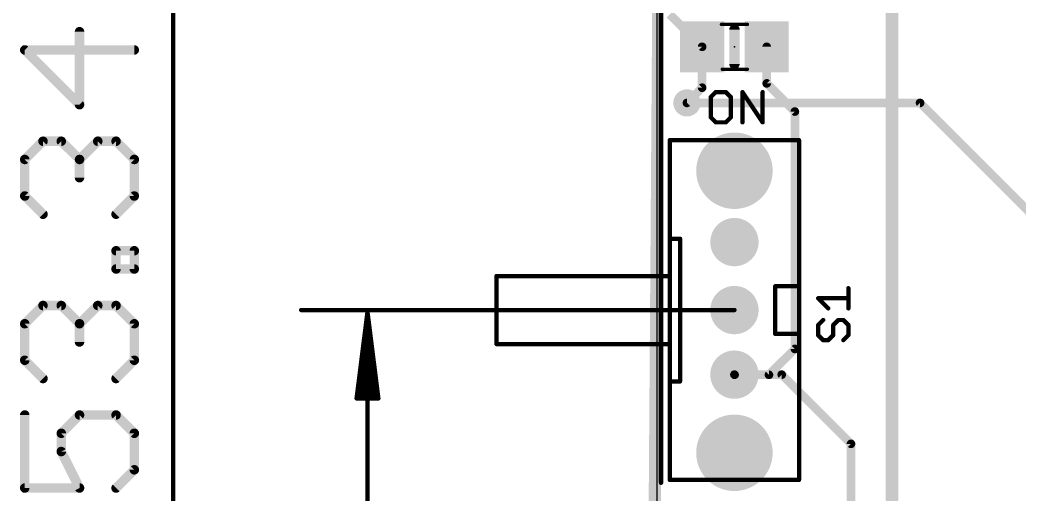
# Model space of a CAD drawing. Extents: x -18.7 to 68.6, y -5.3 to 63.6.
# Drawn here: x -18.73 to 10.69, y 20.37 to 34.32 of the extents above; entities that cross this region are included whole.
import ezdxf

# ---------------------------------------------------------------- set-up
doc = ezdxf.new("R2010")
doc.units = 0
for name, color, linetype in [('1', 12, 'CONTINUOUS'), ('16', 132, 'CONTINUOUS'), ('17', 110, 'CONTINUOUS'), ('18', 110, 'CONTINUOUS'), ('20', 53, 'CONTINUOUS'), ('21', 40, 'CONTINUOUS'), ('22', 4, 'CONTINUOUS'), ('23', 53, 'CONTINUOUS'), ('47', 253, 'CONTINUOUS'), ('51', 253, 'CONTINUOUS')]:
    doc.layers.add(name, color=color, linetype=linetype)

# ---------------------------------------------------------------- blocks, each defined once
blk = doc.blocks.new('RECT')
blk.add_solid([(-0.5, -0.5), (0.5, -0.5), (-0.5, 0.5), (0.5, 0.5)])
blk = doc.blocks.new('ROUNDP')
at = {"const_width": 0.5}
blk.add_lwpolyline([(0, -0.25, 1), (0, 0.25, 1), (0, -0.25)], format="xyb", dxfattribs=at)
blk = doc.blocks.new('ROUNDV')
at = {"const_width": 0.5}
blk.add_lwpolyline([(0, -0.25, 1), (0, 0.25, 1), (0, -0.25)], format="xyb", dxfattribs=at)

msp = doc.modelspace()

# ---------------------------------------------------------------- linework, layer by layer
at = {"layer": '1', "const_width": 0.254}
for points in [[(0.127, 53.594), (-0.254, -0.381)], [(6.985, 10.541), (6.985, 53.594)], [(0.381, 34.483), (1.336, 33.528)], [(1.336, 33.528), (1.336, 32.324)], [(3.236, 33.528), (3.236, 32.451)], [(1.336, 32.324), (0.889, 31.877)], [(3.236, 32.451), (4.064, 31.623)], [(4.064, 31.623), (4.064, 24.638)], [(4.064, 24.638), (3.302, 23.876)], [(2.291, 23.876), (2.286, 23.881)], [(3.302, 23.876), (2.291, 23.876)]]:
    msp.add_lwpolyline(points, dxfattribs=at)
at = {"layer": '1', "const_width": 0.127}
for points in [[(1.3995, 33.528, 1), (1.2725, 33.528)], [(1.2911, 33.4831, 1), (1.3809, 33.5729)], [(3.2995, 33.528, 1), (3.1725, 33.528)], [(1.2725, 32.324, 1), (1.3995, 32.324)], [(1.3809, 32.2791, 1), (1.2911, 32.3689)], [(3.2809, 32.4959, 1), (3.1911, 32.4061)], [(3.1725, 32.451, 1), (3.2995, 32.451)], [(0.8441, 31.9219, 1), (0.9339, 31.8321)], [(4.1275, 31.623, 1), (4.0005, 31.623)], [(4.0191, 31.5781, 1), (4.1089, 31.6679)], [(4.1089, 24.5931, 1), (4.0191, 24.6829)], [(4.0005, 24.638, 1), (4.1275, 24.638)], [(2.3309, 23.9259, 1), (2.2411, 23.8361)], [(2.291, 23.9395, 1), (2.291, 23.8125)], [(2.2461, 23.8311, 1), (2.3359, 23.9209)], [(3.2571, 23.9209, 1), (3.3469, 23.8311)], [(3.302, 23.8125, 1), (3.302, 23.9395)]]:
    msp.add_lwpolyline(points, format="xyb", dxfattribs=at)
at = {"layer": '16', "const_width": 0.254}
for points in [[(0, 53.594), (0, 0.127)], [(6.858, 11.176), (6.858, 53.467)], [(0.889, 31.877), (7.747, 31.877)], [(7.747, 31.877), (13.843, 25.781)], [(3.678, 23.881), (2.286, 23.881)], [(5.715, 21.844), (3.678, 23.881)], [(5.715, 17.653), (5.715, 21.844)]]:
    msp.add_lwpolyline(points, dxfattribs=at)
at = {"layer": '16', "const_width": 0.127}
for points in [[(0.889, 31.9405, 1), (0.889, 31.8135)], [(7.7919, 31.9219, 1), (7.7021, 31.8321)], [(7.747, 31.8135, 1), (7.747, 31.9405)], [(2.286, 23.9445, 1), (2.286, 23.8175)], [(3.7229, 23.9259, 1), (3.6331, 23.8361)], [(3.678, 23.8175, 1), (3.678, 23.9445)], [(5.7785, 21.844, 1), (5.6515, 21.844)], [(5.6701, 21.7991, 1), (5.7599, 21.8889)]]:
    msp.add_lwpolyline(points, format="xyb", dxfattribs=at)
at = {"layer": '20'}
msp.add_line((0, 53.34), (0, 0), dxfattribs=at)
at = {"layer": '21'}
for points, const_width in [([(2.286, 34.036), (2.286, 33.02)], 0.3048), ([(1.7358, 32.1953), (1.5875, 32.047)], 0.127), ([(1.5875, 32.047), (1.5875, 31.4538)], 0.127), ([(2.0324, 32.1953), (1.7358, 32.1953)], 0.127), ([(2.1807, 32.047), (2.0324, 32.1953)], 0.127), ([(2.1807, 31.4538), (2.1807, 32.047)], 0.127), ([(2.523, 31.3055), (2.523, 32.1953)], 0.127), ([(2.523, 32.1953), (3.1162, 31.3055)], 0.127), ([(3.1162, 31.3055), (3.1162, 32.1953)], 0.127), ([(1.5875, 31.4538), (1.7358, 31.3055)], 0.127), ([(2.0324, 31.3055), (2.1807, 31.4538)], 0.127), ([(1.7358, 31.3055), (2.0324, 31.3055)], 0.127), ([(0.386, 27.881), (0.386, 30.781)], 0.127), ([(0.386, 30.781), (4.186, 30.781)], 0.127), ([(4.186, 30.781), (4.186, 26.481)], 0.127), ([(0.386, 26.781), (0.386, 27.881)], 0.127), ([(0.386, 27.881), (0.686, 27.881)], 0.127), ([(0.686, 27.881), (0.686, 23.681)], 0.127), ([(0.386, 26.781), (-4.714, 26.781)], 0.127), ([(-4.714, 26.781), (-4.714, 24.781)], 0.127), ([(0.386, 24.781), (0.386, 26.781)], 0.127), ([(4.186, 26.481), (3.486, 26.481)], 0.127), ([(3.486, 26.481), (3.486, 25.081)], 0.127), ([(4.186, 26.481), (4.186, 25.081)], 0.127), ([(5.6385, 25.831), (5.6385, 26.4242)], 0.127), ([(5.0453, 25.831), (4.7487, 26.1276)], 0.127), ([(4.7487, 26.1276), (5.6385, 26.1276)], 0.127), ([(4.897, 25.4886), (4.7487, 25.3403)], 0.127), ([(4.7487, 25.3403), (4.7487, 25.0438)], 0.127), ([(5.1936, 25.3403), (5.3419, 25.4886)], 0.127), ([(5.1936, 25.0438), (5.1936, 25.3403)], 0.127), ([(5.3419, 25.4886), (5.4902, 25.4886)], 0.127), ([(5.4902, 25.4886), (5.6385, 25.3403)], 0.127), ([(5.6385, 25.3403), (5.6385, 25.0438)], 0.127), ([(3.486, 25.081), (4.186, 25.081)], 0.127), ([(4.186, 25.081), (4.186, 20.781)], 0.127), ([(4.7487, 25.0438), (4.897, 24.8955)], 0.127), ([(5.0453, 24.8955), (5.1936, 25.0438)], 0.127), ([(5.6385, 25.0438), (5.4902, 24.8955)], 0.127), ([(-4.714, 24.781), (0.386, 24.781)], 0.127), ([(0.386, 23.681), (0.386, 24.781)], 0.127), ([(4.897, 24.8955), (5.0453, 24.8955)], 0.127), ([(0.386, 20.781), (0.386, 23.681)], 0.127), ([(0.686, 23.681), (0.386, 23.681)], 0.127), ([(4.186, 20.781), (0.386, 20.781)], 0.127)]:
    msp.add_lwpolyline(points, dxfattribs=dict(at, const_width=const_width))
for points, const_width in [([(2.3622, 34.036, 1), (2.2098, 34.036)], 0.1524), ([(2.2098, 33.02, 1), (2.3622, 33.02)], 0.1524), ([(1.565, 32.0694, 1), (1.61, 32.0245)], 0.0635), ([(1.6193, 32.047, 1), (1.5558, 32.047)], 0.0635), ([(1.7358, 32.227, 1), (1.7358, 32.1635)], 0.0635), ([(1.7582, 32.1728, 1), (1.7133, 32.2177)], 0.0635), ([(2.0548, 32.2177, 1), (2.0099, 32.1728)], 0.0635), ([(2.0324, 32.1635, 1), (2.0324, 32.227)], 0.0635), ([(2.2124, 32.047, 1), (2.1489, 32.047)], 0.0635), ([(2.1582, 32.0245, 1), (2.2031, 32.0694)], 0.0635), ([(2.5548, 32.1953, 1), (2.4913, 32.1953)], 0.0635), ([(2.5494, 32.2129, 1), (2.4966, 32.1776)], 0.0635), ([(3.1479, 32.1953, 1), (3.0844, 32.1953)], 0.0635), ([(1.61, 31.4762, 1), (1.565, 31.4313)], 0.0635), ([(1.5558, 31.4538, 1), (1.6193, 31.4538)], 0.0635), ([(2.1489, 31.4538, 1), (2.2124, 31.4538)], 0.0635), ([(2.2031, 31.4313, 1), (2.1582, 31.4762)], 0.0635), ([(1.7358, 31.3373, 1), (1.7358, 31.2738)], 0.0635), ([(1.7133, 31.283, 1), (1.7582, 31.328)], 0.0635), ([(2.0099, 31.328, 1), (2.0548, 31.283)], 0.0635), ([(2.0324, 31.2738, 1), (2.0324, 31.3373)], 0.0635), ([(2.4913, 31.3055, 1), (2.5548, 31.3055)], 0.0635), ([(3.0844, 31.3055, 1), (3.1479, 31.3055)], 0.0635), ([(3.0898, 31.2879, 1), (3.1426, 31.3231)], 0.0635), ([(0.386, 30.8128, 1), (0.386, 30.7493)], 0.0635), ([(0.4178, 30.781, 1), (0.3543, 30.781)], 0.0635), ([(4.2177, 30.781, 1), (4.1543, 30.781)], 0.0635), ([(4.186, 30.7493, 1), (4.186, 30.8128)], 0.0635), ([(0.386, 27.9127, 1), (0.386, 27.8493)], 0.0635), ([(0.4178, 27.881, 1), (0.3543, 27.881)], 0.0635), ([(0.3543, 27.881, 1), (0.4178, 27.881)], 0.0635), ([(0.7178, 27.881, 1), (0.6542, 27.881)], 0.0635), ([(0.686, 27.8493, 1), (0.686, 27.9127)], 0.0635), ([(-4.6823, 26.781, 1), (-4.7458, 26.781)], 0.0635), ([(-4.714, 26.8128, 1), (-4.714, 26.7493)], 0.0635), ([(0.4178, 26.781, 1), (0.3543, 26.781)], 0.0635), ([(0.3543, 26.781, 1), (0.4178, 26.781)], 0.0635), ([(0.386, 26.7493, 1), (0.386, 26.8128)], 0.0635), ([(3.486, 26.5128, 1), (3.486, 26.4493)], 0.0635), ([(3.5178, 26.481, 1), (3.4543, 26.481)], 0.0635), ([(4.2177, 26.481, 1), (4.1543, 26.481)], 0.0635), ([(4.1543, 26.481, 1), (4.2177, 26.481)], 0.0635), ([(4.186, 26.4493, 1), (4.186, 26.5128)], 0.0635), ([(5.6703, 26.4242, 1), (5.6068, 26.4242)], 0.0635), ([(4.7487, 26.1593, 1), (4.7487, 26.0958)], 0.0635), ([(4.7712, 26.15, 1), (4.7263, 26.1051)], 0.0635), ([(5.6385, 26.0958, 1), (5.6385, 26.1593)], 0.0635), ([(5.0229, 25.8085, 1), (5.0678, 25.8534)], 0.0635), ([(5.6068, 25.831, 1), (5.6703, 25.831)], 0.0635), ([(4.7805, 25.3403, 1), (4.717, 25.3403)], 0.0635), ([(4.7263, 25.3628, 1), (4.7712, 25.3179)], 0.0635), ([(4.9195, 25.4662, 1), (4.8746, 25.5111)], 0.0635), ([(5.2254, 25.3403, 1), (5.1619, 25.3403)], 0.0635), ([(5.1712, 25.3628, 1), (5.2161, 25.3179)], 0.0635), ([(5.3419, 25.5204, 1), (5.3419, 25.4569)], 0.0635), ([(5.3644, 25.4662, 1), (5.3195, 25.5111)], 0.0635), ([(5.5127, 25.5111, 1), (5.4678, 25.4662)], 0.0635), ([(5.4902, 25.4569, 1), (5.4902, 25.5204)], 0.0635), ([(5.6703, 25.3403, 1), (5.6068, 25.3403)], 0.0635), ([(5.616, 25.3179, 1), (5.661, 25.3628)], 0.0635), ([(3.486, 25.1127, 1), (3.486, 25.0493)], 0.0635), ([(3.4543, 25.081, 1), (3.5178, 25.081)], 0.0635), ([(4.2177, 25.081, 1), (4.1543, 25.081)], 0.0635), ([(4.1543, 25.081, 1), (4.2177, 25.081)], 0.0635), ([(4.186, 25.0493, 1), (4.186, 25.1127)], 0.0635), ([(4.717, 25.0438, 1), (4.7805, 25.0438)], 0.0635), ([(4.7712, 25.0662, 1), (4.7263, 25.0213)], 0.0635), ([(5.1619, 25.0438, 1), (5.2254, 25.0438)], 0.0635), ([(5.2161, 25.0213, 1), (5.1712, 25.0662)], 0.0635), ([(5.6068, 25.0438, 1), (5.6703, 25.0438)], 0.0635), ([(5.661, 25.0213, 1), (5.616, 25.0662)], 0.0635), ([(-4.7458, 24.781, 1), (-4.6823, 24.781)], 0.0635), ([(-4.714, 24.8128, 1), (-4.714, 24.7493)], 0.0635), ([(0.4178, 24.781, 1), (0.3543, 24.781)], 0.0635), ([(0.3543, 24.781, 1), (0.4178, 24.781)], 0.0635), ([(0.386, 24.7493, 1), (0.386, 24.8128)], 0.0635), ([(4.897, 24.9272, 1), (4.897, 24.8637)], 0.0635), ([(4.8746, 24.873, 1), (4.9195, 24.9179)], 0.0635), ([(5.0229, 24.9179, 1), (5.0678, 24.873)], 0.0635), ([(5.0453, 24.8637, 1), (5.0453, 24.9272)], 0.0635), ([(5.4678, 24.9179, 1), (5.5127, 24.873)], 0.0635), ([(0.386, 23.7127, 1), (0.386, 23.6493)], 0.0635), ([(0.4178, 23.681, 1), (0.3543, 23.681)], 0.0635), ([(0.3543, 23.681, 1), (0.4178, 23.681)], 0.0635), ([(0.6542, 23.681, 1), (0.7178, 23.681)], 0.0635), ([(0.686, 23.6493, 1), (0.686, 23.7127)], 0.0635), ([(0.386, 20.8128, 1), (0.386, 20.7493)], 0.0635), ([(0.3543, 20.781, 1), (0.4178, 20.781)], 0.0635), ([(4.1543, 20.781, 1), (4.2177, 20.781)], 0.0635), ([(4.186, 20.7493, 1), (4.186, 20.8128)], 0.0635)]:
    msp.add_lwpolyline(points, format="xyb", dxfattribs=dict(at, const_width=const_width))
at = {"layer": '22'}
msp.add_line((0, 53.34), (0, 0), dxfattribs=at)
at = {"layer": '23'}
for p in [(2.286, 33.528), (2.286, 25.781)]:
    msp.add_point(p, dxfattribs=at)
at = {"layer": '47'}
for points, const_width in [([(0.127, 20.701), (0.127, 61.005)], 0.13), ([(-14.224, 53.275), (-14.224, 0.065)], 0.13), ([(-16.9804, 31.8234), (-16.9804, 33.9723)], 0.2794), ([(-15.3687, 33.435), (-18.5921, 33.435)], 0.2794), ([(-18.5921, 33.435), (-16.9804, 31.8234)], 0.2794), ([(-18.5921, 30.2123), (-18.0548, 30.7495)], 0.2794), ([(-18.0548, 30.7495), (-17.5176, 30.7495)], 0.2794), ([(-17.5176, 30.7495), (-16.9804, 30.2123)], 0.2794), ([(-16.9804, 30.2123), (-16.4431, 30.7495)], 0.2794), ([(-16.4431, 30.7495), (-15.9059, 30.7495)], 0.2794), ([(-15.9059, 30.7495), (-15.3687, 30.2123)], 0.2794), ([(-18.5921, 29.1378), (-18.5921, 30.2123)], 0.2794), ([(-16.9804, 30.2123), (-16.9804, 29.6751)], 0.2794), ([(-15.3687, 30.2123), (-15.3687, 29.1378)], 0.2794), ([(-18.0548, 28.6006), (-18.5921, 29.1378)], 0.2794), ([(-15.3687, 29.1378), (-15.9059, 28.6006)], 0.2794), ([(-15.9059, 26.9892), (-15.9059, 27.5265)], 0.2794), ([(-15.9059, 27.5265), (-15.3687, 27.5265)], 0.2794), ([(-15.3687, 27.5265), (-15.3687, 26.9892)], 0.2794), ([(-15.3687, 26.9892), (-15.9059, 26.9892)], 0.2794), ([(-18.5921, 25.3782), (-18.0548, 25.9154)], 0.2794), ([(-18.0548, 25.9154), (-17.5176, 25.9154)], 0.2794), ([(-17.5176, 25.9154), (-16.9804, 25.3782)], 0.2794), ([(-16.9804, 25.3782), (-16.4431, 25.9154)], 0.2794), ([(-16.4431, 25.9154), (-15.9059, 25.9154)], 0.2794), ([(-15.9059, 25.9154), (-15.3687, 25.3782)], 0.2794), ([(2.286, 25.781), (-10.459, 25.781)], 0.13), ([(-8.509, 25.716), (-8.8282, 23.181)], 0.13), ([(-8.509, 25.716), (-8.769, 23.181)], 0.13), ([(-8.509, 25.716), (-8.639, 23.181)], 0.13), ([(-8.509, 0.065), (-8.509, 25.716)], 0.13), ([(-8.1898, 23.181), (-8.509, 25.716)], 0.13), ([(-8.379, 23.181), (-8.509, 25.716)], 0.13), ([(-8.249, 23.181), (-8.509, 25.716)], 0.13), ([(-18.5921, 24.3037), (-18.5921, 25.3782)], 0.2794), ([(-16.9804, 25.3782), (-16.9804, 24.8409)], 0.2794), ([(-15.3687, 25.3782), (-15.3687, 24.3037)], 0.2794), ([(-18.0548, 23.7665), (-18.5921, 24.3037)], 0.2794), ([(-15.3687, 24.3037), (-15.9059, 23.7665)], 0.2794), ([(-8.8282, 23.181), (-8.1898, 23.181)], 0.13), ([(-18.5921, 22.6926), (-18.5921, 20.5437)], 0.2794), ([(-17.5176, 22.1554), (-16.9804, 22.6926)], 0.2794), ([(-16.9804, 22.6926), (-15.9059, 22.6926)], 0.2794), ([(-15.9059, 22.6926), (-15.3687, 22.1554)], 0.2794), ([(-17.5176, 21.6182), (-17.5176, 22.1554)], 0.2794), ([(-15.3687, 22.1554), (-15.3687, 21.081)], 0.2794), ([(-16.9804, 20.5437), (-17.5176, 21.6182)], 0.2794), ([(-15.3687, 21.081), (-15.9059, 20.5437)], 0.2794), ([(-18.5921, 20.5437), (-16.9804, 20.5437)], 0.2794)]:
    msp.add_lwpolyline(points, dxfattribs=dict(at, const_width=const_width))
for points, const_width in [([(-16.9105, 33.9723, 1), (-17.0502, 33.9723)], 0.1397), ([(-18.5921, 33.5049, 1), (-18.5921, 33.3652)], 0.1397), ([(-18.5427, 33.4844, 1), (-18.6414, 33.3857)], 0.1397), ([(-15.3687, 33.3652, 1), (-15.3687, 33.5049)], 0.1397), ([(-17.0502, 31.8234, 1), (-16.9105, 31.8234)], 0.1397), ([(-17.0298, 31.774, 1), (-16.931, 31.8728)], 0.1397), ([(-18.0548, 30.8194, 1), (-18.0548, 30.6797)], 0.1397), ([(-18.0054, 30.7001, 1), (-18.1042, 30.7989)], 0.1397), ([(-17.4682, 30.7989, 1), (-17.567, 30.7001)], 0.1397), ([(-17.5176, 30.6797, 1), (-17.5176, 30.8194)], 0.1397), ([(-16.4431, 30.8194, 1), (-16.4431, 30.6797)], 0.1397), ([(-16.3938, 30.7001, 1), (-16.4925, 30.7989)], 0.1397), ([(-15.8565, 30.7989, 1), (-15.9553, 30.7001)], 0.1397), ([(-15.9059, 30.6797, 1), (-15.9059, 30.8194)], 0.1397), ([(-18.5222, 30.2123, 1), (-18.6619, 30.2123)], 0.1397), ([(-18.6414, 30.2617, 1), (-18.5427, 30.1629)], 0.1397), ([(-16.9105, 30.2123, 1), (-17.0502, 30.2123)], 0.1397), ([(-17.0298, 30.2617, 1), (-16.931, 30.1629)], 0.1397), ([(-17.0298, 30.1629, 1), (-16.931, 30.2617)], 0.1397), ([(-15.2988, 30.2123, 1), (-15.4386, 30.2123)], 0.1397), ([(-15.4181, 30.1629, 1), (-15.3193, 30.2617)], 0.1397), ([(-17.0502, 29.6751, 1), (-16.9105, 29.6751)], 0.1397), ([(-18.5427, 29.1872, 1), (-18.6414, 29.0885)], 0.1397), ([(-18.6619, 29.1378, 1), (-18.5222, 29.1378)], 0.1397), ([(-15.4386, 29.1378, 1), (-15.2988, 29.1378)], 0.1397), ([(-15.3193, 29.0885, 1), (-15.4181, 29.1872)], 0.1397), ([(-18.1042, 28.5512, 1), (-18.0054, 28.65)], 0.1397), ([(-15.9553, 28.65, 1), (-15.8565, 28.5512)], 0.1397), ([(-15.8361, 27.5265, 1), (-15.9758, 27.5265)], 0.1397), ([(-15.9059, 27.5963, 1), (-15.9059, 27.4566)], 0.1397), ([(-15.2988, 27.5265, 1), (-15.4386, 27.5265)], 0.1397), ([(-15.3687, 27.4566, 1), (-15.3687, 27.5963)], 0.1397), ([(-15.9059, 27.0591, 1), (-15.9059, 26.9194)], 0.1397), ([(-15.3687, 26.9194, 1), (-15.3687, 27.0591)], 0.1397), ([(-15.9758, 26.9892, 1), (-15.8361, 26.9892)], 0.1397), ([(-15.4386, 26.9892, 1), (-15.2988, 26.9892)], 0.1397), ([(-18.0548, 25.9852, 1), (-18.0548, 25.8455)], 0.1397), ([(-18.0054, 25.866, 1), (-18.1042, 25.9648)], 0.1397), ([(-17.4682, 25.9648, 1), (-17.567, 25.866)], 0.1397), ([(-17.5176, 25.8455, 1), (-17.5176, 25.9852)], 0.1397), ([(-16.4431, 25.9852, 1), (-16.4431, 25.8455)], 0.1397), ([(-16.3938, 25.866, 1), (-16.4925, 25.9648)], 0.1397), ([(-15.8565, 25.9648, 1), (-15.9553, 25.866)], 0.1397), ([(-15.9059, 25.8455, 1), (-15.9059, 25.9852)], 0.1397), ([(-10.459, 25.8135, 1), (-10.459, 25.7485)], 0.065), ([(-8.4765, 25.716, 1), (-8.5415, 25.716)], 0.065), ([(-8.4768, 25.7201, 1), (-8.5412, 25.7119)], 0.065), ([(-8.4765, 25.7143, 1), (-8.5415, 25.7177)], 0.065), ([(-8.4765, 25.7177, 1), (-8.5415, 25.7143)], 0.065), ([(-8.4767, 25.7193, 1), (-8.5413, 25.7127)], 0.065), ([(-8.4767, 25.7127, 1), (-8.5413, 25.7193)], 0.065), ([(-8.4768, 25.7119, 1), (-8.5412, 25.7201)], 0.065), ([(2.286, 25.7485, 1), (2.286, 25.8135)], 0.065), ([(-18.5222, 25.3782, 1), (-18.6619, 25.3782)], 0.1397), ([(-18.6414, 25.4276, 1), (-18.5427, 25.3288)], 0.1397), ([(-16.9105, 25.3782, 1), (-17.0502, 25.3782)], 0.1397), ([(-17.0298, 25.4276, 1), (-16.931, 25.3288)], 0.1397), ([(-17.0298, 25.3288, 1), (-16.931, 25.4276)], 0.1397), ([(-15.2988, 25.3782, 1), (-15.4386, 25.3782)], 0.1397), ([(-15.4181, 25.3288, 1), (-15.3193, 25.4276)], 0.1397), ([(-17.0502, 24.8409, 1), (-16.9105, 24.8409)], 0.1397), ([(-18.5427, 24.3531, 1), (-18.6414, 24.2543)], 0.1397), ([(-15.3193, 24.2543, 1), (-15.4181, 24.3531)], 0.1397), ([(-18.6619, 24.3037, 1), (-18.5222, 24.3037)], 0.1397), ([(-15.4386, 24.3037, 1), (-15.2988, 24.3037)], 0.1397), ([(-18.1042, 23.7171, 1), (-18.0054, 23.8159)], 0.1397), ([(-15.9553, 23.8159, 1), (-15.8565, 23.7171)], 0.1397), ([(-8.8282, 23.2135, 1), (-8.8282, 23.1485)], 0.065), ([(-8.1898, 23.1485, 1), (-8.1898, 23.2135)], 0.065), ([(-8.8605, 23.1851, 1), (-8.796, 23.1769)], 0.065), ([(-8.8013, 23.1843, 1), (-8.7367, 23.1777)], 0.065), ([(-8.6715, 23.1827, 1), (-8.6065, 23.1793)], 0.065), ([(-8.4115, 23.1793, 1), (-8.3465, 23.1827)], 0.065), ([(-8.2813, 23.1777, 1), (-8.2167, 23.1843)], 0.065), ([(-8.222, 23.1769, 1), (-8.1575, 23.1851)], 0.065), ([(-18.5222, 22.6926, 1), (-18.6619, 22.6926)], 0.1397), ([(-16.9804, 22.7625, 1), (-16.9804, 22.6228)], 0.1397), ([(-16.931, 22.6432, 1), (-17.0298, 22.742)], 0.1397), ([(-15.8565, 22.742, 1), (-15.9553, 22.6432)], 0.1397), ([(-15.9059, 22.6228, 1), (-15.9059, 22.7625)], 0.1397), ([(-17.4478, 22.1554, 1), (-17.5875, 22.1554)], 0.1397), ([(-17.567, 22.2048, 1), (-17.4682, 22.106)], 0.1397), ([(-15.2988, 22.1554, 1), (-15.4386, 22.1554)], 0.1397), ([(-15.4181, 22.106, 1), (-15.3193, 22.2048)], 0.1397), ([(-17.4551, 21.6494, 1), (-17.5801, 21.5869)], 0.1397), ([(-17.5875, 21.6182, 1), (-17.4478, 21.6182)], 0.1397), ([(-15.3193, 21.0316, 1), (-15.4181, 21.1304)], 0.1397), ([(-15.4386, 21.081, 1), (-15.2988, 21.081)], 0.1397), ([(-18.5921, 20.6136, 1), (-18.5921, 20.4739)], 0.1397), ([(-18.6619, 20.5437, 1), (-18.5222, 20.5437)], 0.1397), ([(-17.0429, 20.5125, 1), (-16.9179, 20.575)], 0.1397), ([(-16.9804, 20.4739, 1), (-16.9804, 20.6136)], 0.1397), ([(-15.9553, 20.5931, 1), (-15.8565, 20.4943)], 0.1397), ([(0.0945, 20.701, 1), (0.1595, 20.701)], 0.065)]:
    msp.add_lwpolyline(points, format="xyb", dxfattribs=dict(at, const_width=const_width))
at = {"layer": '51', "const_width": 0.1016}
for points in [[(1.905, 34.188), (2.667, 34.188)], [(1.93, 32.868), (2.667, 32.868)]]:
    msp.add_lwpolyline(points, dxfattribs=at)
at = {"layer": '51', "const_width": 0.0508}
for points in [[(1.905, 34.2134, 1), (1.905, 34.1626)], [(2.667, 34.1626, 1), (2.667, 34.2134)], [(1.93, 32.8934, 1), (1.93, 32.8426)], [(2.667, 32.8426, 1), (2.667, 32.8934)]]:
    msp.add_lwpolyline(points, format="xyb", dxfattribs=at)

# ---------------------------------------------------------------- block references
at = {"layer": '1', "xscale": 1.3, "yscale": 1.5}
for p in [(1.336, 33.528), (3.236, 33.528)]:
    msp.add_blockref('RECT', p, dxfattribs=at)
at = {"layer": '17', "rotation": 270}
for p, xscale, yscale in [((2.286, 29.881), 2.25, 2.25), ((2.286, 29.881), 2.25, 2.25), ((2.286, 27.781), 1.4224, 1.4224), ((2.286, 27.781), 1.4224, 1.4224), ((2.286, 25.781), 1.4224, 1.4224), ((2.286, 25.781), 1.4224, 1.4224), ((2.286, 23.881), 1.4224, 1.4224), ((2.286, 23.881), 1.4224, 1.4224), ((2.286, 21.581), 2.25, 2.25), ((2.286, 21.581), 2.25, 2.25)]:
    msp.add_blockref('ROUNDP', p, dxfattribs=dict(at, xscale=xscale, yscale=yscale))
at = {"layer": '18', "xscale": 0.8001, "yscale": 0.8001}
msp.add_blockref('ROUNDV', (0.889, 31.877), dxfattribs=at)
msp.add_blockref('ROUNDV', (0.889, 31.877), dxfattribs=at)
at = {"layer": '51', "xscale": 0.7501, "yscale": 1.4501}
for p in [(1.5689, 33.5292), (3.0167, 33.5292)]:
    msp.add_blockref('RECT', p, dxfattribs=at)

doc.saveas('drawing.dxf')
